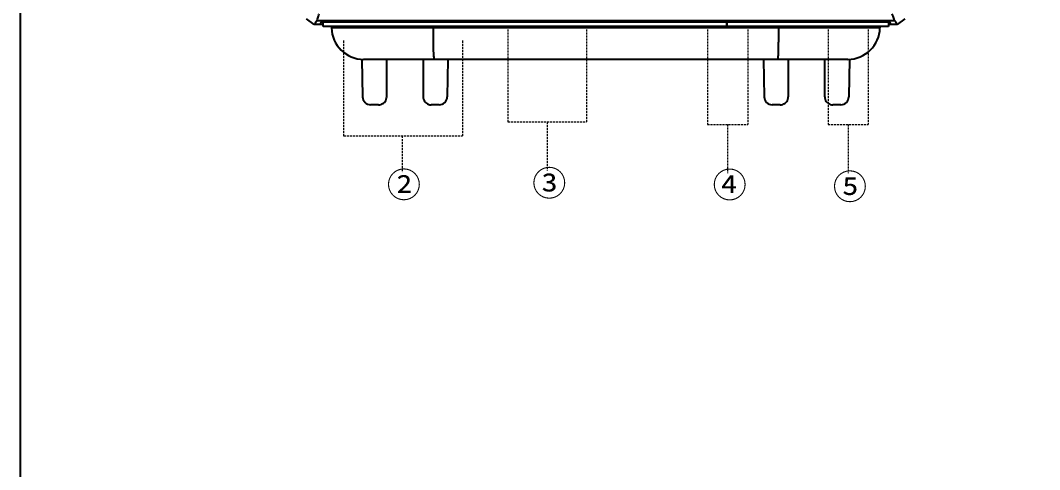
# Model space of a CAD drawing. Header units: millimetres. Extents: x 46 to 886, y 51 to 632.
# Drawn here: x 46.4 to 173.3, y 196 to 251.9 of the extents above; entities that cross this region are included whole.
import ezdxf

# ---------------------------------------------------------------- set-up
doc = ezdxf.new("R2010")
doc.units = ezdxf.units.MM
doc.linetypes.add('DASHED2', pattern=[0.375, 0.25, -0.125])
doc.styles.add('굴림체', font='arial.ttf')

msp = doc.modelspace()

# ---------------------------------------------------------------- linework, layer by layer
at = {"color": 7, "linetype": 'Continuous'}
for p, q in [((82.987, 251.373), (82.043, 252.044)), ((84.095, 251.373), (82.987, 251.373)), ((83.341, 251.868), (155.223, 251.868)), ((83.733, 251.373), (83.903, 251.711)), ((83.903, 251.711), (154.661, 251.711)), ((84.095, 251.123), (84.095, 251.711)), ((134.345, 251.711), (134.345, 251.123)), ((134.347, 251.123), (134.347, 251.711)), ((154.472, 251.711), (154.472, 251.123)), ((155.577, 251.373), (154.472, 251.373)), ((154.831, 251.373), (154.661, 251.711)), ((156.521, 252.044), (155.577, 251.373)), ((134.345, 251.123), (84.095, 251.123)), ((85.142, 251.123), (85.145, 250.953)), ((153.419, 250.953), (85.145, 250.953)), ((97.78, 250.953), (97.78, 251.123)), ((154.472, 251.123), (134.347, 251.123)), ((140.784, 250.953), (140.784, 251.123)), ((153.422, 251.123), (153.419, 250.953)), ((88.933, 247.046), (89.015, 242.355)), ((149.42, 247.023), (89.144, 247.023)), ((92.015, 242.373), (92.015, 247.023)), ((96.549, 247.023), (96.549, 242.373)), ((99.631, 247.023), (99.549, 242.355)), ((138.933, 247.023), (139.015, 242.355)), ((142.015, 247.023), (142.015, 242.373)), ((146.549, 242.373), (146.549, 247.023)), ((149.631, 247.046), (149.549, 242.355)), ((91.014, 241.373), (90.015, 241.373)), ((98.549, 241.373), (97.55, 241.373)), ((141.014, 241.373), (140.015, 241.373)), ((148.549, 241.373), (147.55, 241.373))]:
    msp.add_line(p, q, dxfattribs=at)
at = {"color": 1, "linetype": 'DASHED2', "lineweight": 18}
for p, q in [((107.082, 251.123), (107.082, 239.265)), ((116.892, 251.123), (116.892, 239.265)), ((131.957, 251.123), (131.957, 238.931)), ((136.957, 251.123), (136.957, 238.931)), ((146.957, 251.123), (146.957, 238.931)), ((151.957, 251.123), (151.957, 238.931)), ((86.657, 249.348), (86.657, 237.49)), ((101.467, 249.348), (101.467, 237.49)), ((111.987, 239.265), (111.987, 233.179)), ((134.457, 238.931), (134.457, 232.846)), ((149.457, 238.931), (149.457, 232.846)), ((93.924, 237.49), (93.924, 232.982))]:
    msp.add_line(p, q, dxfattribs=at)
at = {"color": 1, "linetype": 'DASHED2', "lineweight": 5}
for p, q in [((107.082, 239.265), (116.892, 239.265)), ((131.957, 238.931), (136.957, 238.931)), ((146.957, 238.931), (151.957, 238.931)), ((86.657, 237.49), (101.467, 237.49))]:
    msp.add_line(p, q, dxfattribs=at)
msp.add_lwpolyline([(46.411, 631.769), (886.327, 631.769), (886.327, 50.731), (46.411, 50.731)], close=True)
at = {"color": 7, "linetype": 'Continuous'}
for centre, radius, start, end in [((89.144, 251.023), 4, 181, 270), ((149.42, 251.023), 4, 270, 359), ((90.015, 242.373), 1, 181, 270), ((98.549, 242.373), 1, 270, 359), ((140.015, 242.373), 1, 181, 270), ((148.549, 242.373), 1, 270, 359)]:
    msp.add_arc(centre, radius, start, end, dxfattribs=at)
for points, knots in [([(83.341, 251.868), (83.371, 251.958), (83.417, 252.144), (83.515, 252.417), (83.576, 252.603), (83.607, 252.696)], [0, 0, 0, 0, 0.28287466, 0.57326965, 0.86975368, 0.86975368, 0.86975368, 0.86975368]), ([(155.223, 251.868), (155.193, 251.958), (155.147, 252.144), (155.049, 252.417), (154.988, 252.603), (154.957, 252.696)], [0, 0, 0, 0, 0.28287008, 0.57326512, 0.86975369, 0.86975369, 0.86975369, 0.86975369]), ([(83.341, 251.868), (83.307, 251.82), (83.23, 251.712), (83.112, 251.547), (83.028, 251.43), (82.987, 251.373)], [0, 0, 0, 0, 0.17820854, 0.39708416, 0.60925193, 0.60925193, 0.60925193, 0.60925193]), ([(155.223, 251.868), (155.258, 251.82), (155.335, 251.712), (155.453, 251.547), (155.536, 251.43), (155.577, 251.373)], [0, 0, 0, 0, 0.17899192, 0.39786681, 0.60925193, 0.60925193, 0.60925193, 0.60925193]), ([(97.78, 250.953), (97.78, 250.66), (97.782, 250.089), (97.791, 249.272), (97.8, 248.534), (97.824, 247.939), (97.825, 247.443), (97.88, 247.225), (97.861, 247.023), (97.895, 247.023)], [0, 0, 0, 0, 0.8787524, 1.7109392, 2.4557807, 3.076824, 3.5437717, 3.834118, 3.9358054, 3.9358054, 3.9358054, 3.9358054]), ([(140.784, 250.953), (140.784, 250.66), (140.782, 250.089), (140.773, 249.272), (140.764, 248.534), (140.74, 247.939), (140.739, 247.443), (140.684, 247.225), (140.703, 247.023), (140.669, 247.023)], [0, 0, 0, 0, 0.8787524, 1.7109392, 2.4557807, 3.076824, 3.5437717, 3.834118, 3.9358054, 3.9358054, 3.9358054, 3.9358054]), ([(91.014, 241.373), (91.119, 241.373), (91.329, 241.406), (91.612, 241.55), (91.837, 241.775), (91.981, 242.058), (92.015, 242.268), (92.015, 242.373)], [0, 0, 0, 0, 0.3129412, 0.6258639, 0.9387567, 1.2516195, 1.5644638, 1.5644638, 1.5644638, 1.5644638]), ([(96.549, 242.373), (96.549, 242.268), (96.583, 242.058), (96.727, 241.775), (96.952, 241.55), (97.235, 241.406), (97.445, 241.373), (97.55, 241.373)], [0, 0, 0, 0, 0.3128443, 0.6257071, 0.9385998, 1.2515225, 1.5644638, 1.5644638, 1.5644638, 1.5644638]), ([(141.014, 241.373), (141.119, 241.373), (141.329, 241.406), (141.612, 241.55), (141.837, 241.775), (141.981, 242.058), (142.015, 242.268), (142.015, 242.373)], [0, 0, 0, 0, 0.3129412, 0.6258639, 0.9387567, 1.2516195, 1.5644638, 1.5644638, 1.5644638, 1.5644638]), ([(146.549, 242.373), (146.549, 242.268), (146.583, 242.058), (146.727, 241.775), (146.952, 241.55), (147.235, 241.406), (147.445, 241.373), (147.55, 241.373)], [0, 0, 0, 0, 0.3128443, 0.6257071, 0.9385998, 1.2515225, 1.5644638, 1.5644638, 1.5644638, 1.5644638])]:
    msp.add_open_spline(points, degree=3, knots=knots, dxfattribs=at)

# ---------------------------------------------------------------- texts
at = {"color": 0, "lineweight": 18, "char_height": 3.12766, "width": 5.16757, "attachment_point": 1, "style": '굴림체'}
for s, insert in [('{\\fBatang|b0|i0|c129|p18;③}', (110.122, 233.179)), ('{\\fBatang|b0|i0|c129|p18;②}', (92.024, 232.982)), ('{\\fBatang|b0|i0|c129|p18;④}', (132.581, 232.965)), ('{\\fBatang|b0|i0|c129|p18;⑤}', (147.549, 232.743))]:
    msp.add_mtext(s, dxfattribs=dict(at, insert=insert))

doc.saveas('drawing.dxf')
